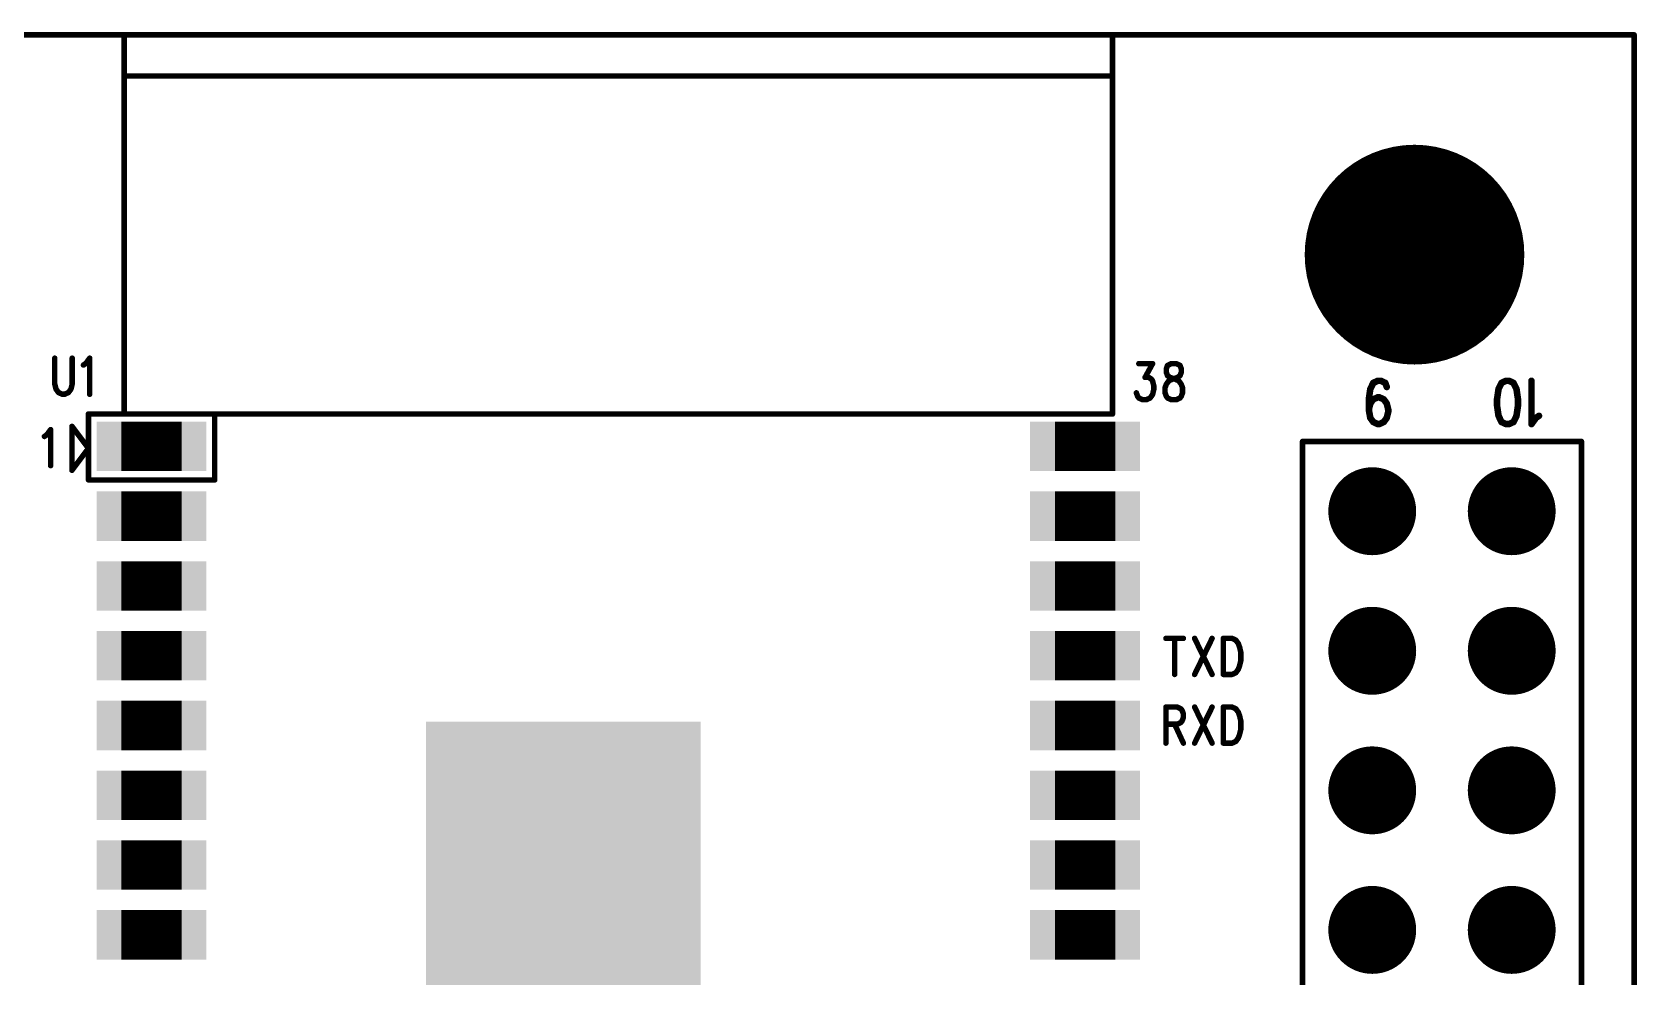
# Model space of a CAD drawing. Extents: x 98.7 to 144.1, y 93.1 to 144.1.
# Drawn here: x 114.82 to 144.05, y 126.85 to 144.05 of the extents above; entities that cross this region are included whole.
import ezdxf

# ---------------------------------------------------------------- set-up
doc = ezdxf.new("R2010")
doc.units = 0
doc.layers.get('0').update_dxf_attribs({"linetype": 'CONTINUOUS'})
doc.layers.add('MASK-TOP_PHO', color=10, linetype='CONTINUOUS')
doc.layers.add('SILK-TOP_PHO', color=9, linetype='CONTINUOUS')

# ---------------------------------------------------------------- blocks, each defined once
blk = doc.blocks.new('ROUND_1')
at = {"const_width": 0.050038}
blk.add_lwpolyline([(-0.025018, 0, 1), (0.025018, 0, 1)], format="xyb", close=True, dxfattribs=at)
blk = doc.blocks.new('ROUND_114')
at = {"const_width": 0.059944}
blk.add_lwpolyline([(-0.029972, 0, 1), (0.029972, 0, 1)], format="xyb", close=True, dxfattribs=at)
blk = doc.blocks.new('ROUND_32')
at = {"const_width": 1.999996}
blk.add_lwpolyline([(-0.999998, 0, 1), (0.999998, 0, 1)], format="xyb", close=True, dxfattribs=at)
blk = doc.blocks.new('ROUND_49')
at = {"const_width": 0.799972}
blk.add_lwpolyline([(-0.399986, 0, 1), (0.399986, 0, 1)], format="xyb", close=True, dxfattribs=at)
blk = doc.blocks.new('SQUARE_201')
blk.add_solid([(2.499994, 2.499994), (2.499994, -2.499994), (-2.499994, 2.499994), (-2.499994, -2.499994)])
blk = doc.blocks.new('SQUARE_193')
blk.add_solid([(0.44996, 0.44996), (0.44996, -0.44996), (-0.44996, 0.44996), (-0.44996, -0.44996)])

msp = doc.modelspace()

# ---------------------------------------------------------------- linework, layer by layer
at = {"layer": 'MASK-TOP_PHO'}
for points, const_width in [([(143.999966, 143.999966), (100.000054, 143.999966)], 0.100076), ([(143.999966, 100.000054), (143.999966, 143.999966)], 0.100076), ([(116.45011, 136.510014), (117.54993, 136.510014)], 0.89992), ([(133.450076, 136.510014), (134.549896, 136.510014)], 0.89992), ([(116.45011, 135.240014), (117.54993, 135.240014)], 0.89992), ([(133.450076, 135.240014), (134.549896, 135.240014)], 0.89992), ([(116.45011, 133.970014), (117.54993, 133.970014)], 0.89992), ([(133.450076, 133.970014), (134.549896, 133.970014)], 0.89992), ([(116.45011, 132.700014), (117.54993, 132.700014)], 0.89992), ([(133.450076, 132.700014), (134.549896, 132.700014)], 0.89992), ([(116.45011, 131.430014), (117.54993, 131.430014)], 0.89992), ([(133.450076, 131.430014), (134.549896, 131.430014)], 0.89992), ([(116.45011, 130.160014), (117.54993, 130.160014)], 0.89992), ([(133.450076, 130.160014), (134.549896, 130.160014)], 0.89992), ([(116.45011, 128.890014), (117.54993, 128.890014)], 0.89992), ([(133.450076, 128.890014), (134.549896, 128.890014)], 0.89992), ([(116.45011, 127.620014), (117.54993, 127.620014)], 0.89992), ([(133.450076, 127.620014), (134.549896, 127.620014)], 0.89992)]:
    msp.add_lwpolyline(points, dxfattribs=dict(at, const_width=const_width))
at = {"layer": 'SILK-TOP_PHO'}
for points, const_width in [([(143.999966, 143.999966), (100.000054, 143.999966)], 0.100076), ([(134.500112, 143.999966), (116.499894, 143.999966)], 0.100076), ([(116.499894, 143.999966), (116.499894, 137.100056)], 0.100076), ([(134.500112, 137.100056), (134.500112, 143.999966)], 0.100076), ([(143.999966, 100.000054), (143.999966, 143.999966)], 0.100076), ([(134.500112, 143.249904), (116.499894, 143.249904)], 0.100076), ([(116.499894, 143.249904), (116.499894, 137.100056)], 0.100076), ([(134.500112, 137.100056), (134.500112, 143.249904)], 0.100076), ([(115.236244, 138.115548), (115.236244, 137.646918)], 0.100076), ([(115.554506, 137.646918), (115.554506, 138.115548)], 0.100076), ([(115.758976, 137.99058), (115.804442, 138.021822)], 0.100076), ([(115.804442, 138.021822), (115.872768, 138.115548)], 0.100076), ([(115.872768, 138.115548), (115.872768, 137.459466)], 0.100076), ([(134.979664, 138.015726), (135.2296, 138.015726)], 0.100076), ([(135.2296, 138.015726), (135.093202, 137.765536)], 0.100076), ([(135.502396, 137.984484), (135.479536, 137.922)], 0.100076), ([(135.479536, 137.922), (135.479536, 137.859262)], 0.100076), ([(135.570468, 138.015726), (135.502396, 137.984484)], 0.100076), ([(135.6614, 138.015726), (135.570468, 138.015726)], 0.100076), ([(135.729472, 137.984484), (135.6614, 138.015726)], 0.100076), ([(135.752332, 137.922), (135.729472, 137.984484)], 0.100076), ([(135.752332, 137.859262), (135.752332, 137.922)], 0.100076), ([(115.236244, 137.646918), (115.259104, 137.553192)], 0.100076), ([(115.5319, 137.553192), (115.554506, 137.646918)], 0.100076), ([(135.093202, 137.765536), (135.161274, 137.765536)], 0.100076), ([(135.161274, 137.765536), (135.20674, 137.734294)], 0.100076), ([(135.20674, 137.734294), (135.2296, 137.703052)], 0.100076), ([(135.2296, 137.703052), (135.252206, 137.609326)], 0.100076), ([(135.252206, 137.609326), (135.252206, 137.546842)], 0.100076), ([(135.45693, 137.578084), (135.479536, 137.640568)], 0.100076), ([(135.479536, 137.859262), (135.502396, 137.796778)], 0.100076), ([(135.479536, 137.640568), (135.525002, 137.703052)], 0.100076), ([(135.502396, 137.796778), (135.547608, 137.765536)], 0.100076), ([(135.525002, 137.703052), (135.593074, 137.734294)], 0.100076), ([(135.547608, 137.765536), (135.63854, 137.734294)], 0.100076), ([(135.593074, 137.734294), (135.684006, 137.765536)], 0.100076), ([(135.63854, 137.734294), (135.706866, 137.703052)], 0.100076), ([(135.684006, 137.765536), (135.729472, 137.796778)], 0.100076), ([(135.706866, 137.703052), (135.752332, 137.640568)], 0.100076), ([(135.729472, 137.796778), (135.752332, 137.859262)], 0.100076), ([(135.752332, 137.640568), (135.774938, 137.578084)], 0.100076), ([(139.19454, 137.5537), (139.24915, 137.666222)], 0.119888), ([(139.24915, 137.666222), (139.330938, 137.703814)], 0.119888), ([(139.330938, 137.703814), (139.385548, 137.703814)], 0.119888), ([(139.385548, 137.703814), (139.467336, 137.666222)], 0.119888), ([(139.467336, 137.666222), (139.494514, 137.591292)], 0.119888), ([(141.584426, 137.666222), (141.53007, 137.5537)], 0.119888), ([(141.666468, 137.703814), (141.584426, 137.666222)], 0.119888), ([(141.720824, 137.703814), (141.666468, 137.703814)], 0.119888), ([(141.802612, 137.666222), (141.720824, 137.703814)], 0.119888), ([(141.857222, 137.5537), (141.802612, 137.666222)], 0.119888), ([(142.130018, 136.91616), (142.130018, 137.703814)], 0.119888), ([(115.259104, 137.553192), (115.30457, 137.490708)], 0.100076), ([(115.30457, 137.490708), (115.372642, 137.459466)], 0.100076), ([(115.372642, 137.459466), (115.418108, 137.459466)], 0.100076), ([(115.418108, 137.459466), (115.486434, 137.490708)], 0.100076), ([(115.486434, 137.490708), (115.5319, 137.553192)], 0.100076), ([(134.956804, 137.421874), (134.934198, 137.484358)], 0.100076), ([(134.979664, 137.390632), (134.956804, 137.421874)], 0.100076), ([(135.047736, 137.35939), (134.979664, 137.390632)], 0.100076), ([(135.115808, 137.35939), (135.047736, 137.35939)], 0.100076), ([(135.184134, 137.390632), (135.115808, 137.35939)], 0.100076), ([(135.2296, 137.453116), (135.184134, 137.390632)], 0.100076), ([(135.252206, 137.546842), (135.2296, 137.453116)], 0.100076), ([(135.45693, 137.484358), (135.45693, 137.578084)], 0.100076), ([(135.479536, 137.421874), (135.45693, 137.484358)], 0.100076), ([(135.502396, 137.390632), (135.479536, 137.421874)], 0.100076), ([(135.570468, 137.35939), (135.502396, 137.390632)], 0.100076), ([(135.6614, 137.35939), (135.570468, 137.35939)], 0.100076), ([(135.729472, 137.390632), (135.6614, 137.35939)], 0.100076), ([(135.752332, 137.421874), (135.729472, 137.390632)], 0.100076), ([(135.774938, 137.484358), (135.752332, 137.421874)], 0.100076), ([(135.774938, 137.578084), (135.774938, 137.484358)], 0.100076), ([(139.167362, 137.366248), (139.19454, 137.5537)], 0.119888), ([(139.167362, 137.178796), (139.167362, 137.366248)], 0.119888), ([(139.19454, 137.291318), (139.24915, 137.366248)], 0.119888), ([(139.24915, 137.366248), (139.330938, 137.40384)], 0.119888), ([(139.330938, 137.40384), (139.358116, 137.40384)], 0.119888), ([(139.358116, 137.40384), (139.439904, 137.366248)], 0.119888), ([(139.439904, 137.366248), (139.494514, 137.291318)], 0.119888), ([(141.53007, 137.5537), (141.502638, 137.366248)], 0.119888), ([(141.502638, 137.366248), (141.502638, 137.253726)], 0.119888), ([(141.884654, 137.366248), (141.857222, 137.5537)], 0.119888), ([(141.884654, 137.253726), (141.884654, 137.366248)], 0.119888), ([(115.849908, 137.100056), (115.849908, 135.899906)], 0.100076), ([(118.149878, 137.100056), (115.849908, 137.100056)], 0.100076), ([(116.499894, 137.100056), (134.500112, 137.100056)], 0.100076), ([(118.149878, 135.899906), (118.149878, 137.100056)], 0.100076), ([(139.167362, 137.178796), (139.19454, 137.291318)], 0.119888), ([(139.19454, 137.028682), (139.167362, 137.178796)], 0.119888), ([(139.24915, 136.953752), (139.19454, 137.028682)], 0.119888), ([(139.494514, 137.028682), (139.439904, 136.953752)], 0.119888), ([(139.494514, 137.291318), (139.521692, 137.178796)], 0.119888), ([(139.521692, 137.141204), (139.494514, 137.028682)], 0.119888), ([(139.521692, 137.178796), (139.521692, 137.141204)], 0.119888), ([(141.502638, 137.253726), (141.53007, 137.066274)], 0.119888), ([(141.53007, 137.066274), (141.584426, 136.953752)], 0.119888), ([(141.802612, 136.953752), (141.857222, 137.066274)], 0.119888), ([(141.857222, 137.066274), (141.884654, 137.253726)], 0.119888), ([(142.211806, 137.028682), (142.130018, 136.91616)], 0.119888), ([(142.266416, 137.066274), (142.211806, 137.028682)], 0.119888), ([(115.093242, 136.72185), (115.161314, 136.815576)], 0.100076), ([(115.161314, 136.815576), (115.161314, 136.159494)], 0.100076), ([(115.849908, 136.474962), (115.549934, 136.875012)], 0.100076), ([(115.549934, 136.875012), (115.549934, 136.074912)], 0.100076), ([(139.330938, 136.91616), (139.24915, 136.953752)], 0.119888), ([(139.358116, 136.91616), (139.330938, 136.91616)], 0.119888), ([(139.439904, 136.953752), (139.358116, 136.91616)], 0.119888), ([(141.584426, 136.953752), (141.666468, 136.91616)], 0.119888), ([(141.666468, 136.91616), (141.720824, 136.91616)], 0.119888), ([(141.720824, 136.91616), (141.802612, 136.953752)], 0.119888), ([(115.047776, 136.690608), (115.093242, 136.72185)], 0.100076), ([(115.549934, 136.074912), (115.849908, 136.474962)], 0.100076), ([(137.9601, 123.89993), (137.9601, 136.59993)], 0.100076), ([(137.9601, 136.59993), (143.0401, 136.59993)], 0.100076), ([(143.0401, 136.59993), (143.0401, 123.89993)], 0.100076), ([(115.849908, 135.899906), (118.149878, 135.899906)], 0.100076), ([(135.472678, 133.015736), (135.79094, 133.015736)], 0.100076), ([(135.631936, 133.015736), (135.631936, 132.3594)], 0.100076), ([(135.99541, 133.015736), (136.313672, 132.3594)], 0.100076), ([(136.313672, 133.015736), (135.99541, 132.3594)], 0.100076), ([(136.518142, 133.015736), (136.518142, 132.3594)], 0.100076), ([(136.518142, 133.015736), (136.677146, 133.015736)], 0.100076), ([(136.677146, 133.015736), (136.745472, 132.984494)], 0.100076), ([(136.745472, 132.984494), (136.790938, 132.921756)], 0.100076), ([(136.790938, 132.921756), (136.813544, 132.859272)], 0.100076), ([(136.813544, 132.859272), (136.836404, 132.765546)], 0.100076), ([(136.836404, 132.765546), (136.836404, 132.609336)], 0.100076), ([(136.677146, 132.3594), (136.518142, 132.3594)], 0.100076), ([(136.745472, 132.390642), (136.677146, 132.3594)], 0.100076), ([(136.790938, 132.453126), (136.745472, 132.390642)], 0.100076), ([(136.813544, 132.51561), (136.790938, 132.453126)], 0.100076), ([(136.836404, 132.609336), (136.813544, 132.51561)], 0.100076), ([(135.472678, 131.765548), (135.472678, 131.109466)], 0.100076), ([(135.472678, 131.765548), (135.677148, 131.765548)], 0.100076), ([(135.677148, 131.765548), (135.745474, 131.734306)], 0.100076), ([(135.99541, 131.765548), (136.313672, 131.109466)], 0.100076), ([(136.313672, 131.765548), (135.99541, 131.109466)], 0.100076), ([(136.518142, 131.765548), (136.518142, 131.109466)], 0.100076), ([(136.518142, 131.765548), (136.677146, 131.765548)], 0.100076), ([(136.677146, 131.765548), (136.745472, 131.734306)], 0.100076), ([(135.745474, 131.48437), (135.677148, 131.453128)], 0.100076), ([(135.745474, 131.734306), (135.76808, 131.703064)], 0.100076), ([(135.76808, 131.515612), (135.745474, 131.48437)], 0.100076), ([(135.76808, 131.703064), (135.79094, 131.64058)], 0.100076), ([(135.79094, 131.578096), (135.76808, 131.515612)], 0.100076), ([(135.79094, 131.64058), (135.79094, 131.578096)], 0.100076), ([(136.745472, 131.734306), (136.790938, 131.671822)], 0.100076), ([(136.790938, 131.671822), (136.813544, 131.609338)], 0.100076), ([(136.813544, 131.609338), (136.836404, 131.515612)], 0.100076), ([(136.836404, 131.515612), (136.836404, 131.359402)], 0.100076), ([(135.677148, 131.453128), (135.472678, 131.453128)], 0.100076), ([(135.631936, 131.453128), (135.79094, 131.109466)], 0.100076), ([(136.790938, 131.203192), (136.745472, 131.140708)], 0.100076), ([(136.813544, 131.265676), (136.790938, 131.203192)], 0.100076), ([(136.836404, 131.359402), (136.813544, 131.265676)], 0.100076), ([(136.677146, 131.109466), (136.518142, 131.109466)], 0.100076), ([(136.745472, 131.140708), (136.677146, 131.109466)], 0.100076)]:
    msp.add_lwpolyline(points, dxfattribs=dict(at, const_width=const_width))

# ---------------------------------------------------------------- block references
at = {"layer": 'MASK-TOP_PHO'}
for name, p in [('ROUND_1', (143.999966, 143.999966)), ('ROUND_32', (139.999974, 139.999974)), ('SQUARE_193', (116.45011, 136.510014)), ('SQUARE_193', (117.54993, 136.510014)), ('SQUARE_193', (133.450076, 136.510014)), ('SQUARE_193', (134.549896, 136.510014)), ('ROUND_49', (139.2301, 135.32993)), ('ROUND_49', (141.7701, 135.32993)), ('SQUARE_193', (116.45011, 135.240014)), ('SQUARE_193', (117.54993, 135.240014)), ('SQUARE_193', (133.450076, 135.240014)), ('SQUARE_193', (134.549896, 135.240014)), ('SQUARE_193', (116.45011, 133.970014)), ('SQUARE_193', (117.54993, 133.970014)), ('SQUARE_193', (133.450076, 133.970014)), ('SQUARE_193', (134.549896, 133.970014)), ('ROUND_49', (139.2301, 132.78993)), ('ROUND_49', (141.7701, 132.78993)), ('SQUARE_193', (116.45011, 132.700014)), ('SQUARE_193', (117.54993, 132.700014)), ('SQUARE_193', (133.450076, 132.700014)), ('SQUARE_193', (134.549896, 132.700014)), ('SQUARE_193', (116.45011, 131.430014)), ('SQUARE_193', (117.54993, 131.430014)), ('SQUARE_193', (133.450076, 131.430014)), ('SQUARE_193', (134.549896, 131.430014)), ('SQUARE_201', (124.499878, 128.999996)), ('ROUND_49', (139.2301, 130.24993)), ('ROUND_49', (141.7701, 130.24993)), ('SQUARE_193', (116.45011, 130.160014)), ('SQUARE_193', (117.54993, 130.160014)), ('SQUARE_193', (133.450076, 130.160014)), ('SQUARE_193', (134.549896, 130.160014)), ('SQUARE_193', (116.45011, 128.890014)), ('SQUARE_193', (117.54993, 128.890014)), ('SQUARE_193', (133.450076, 128.890014)), ('SQUARE_193', (134.549896, 128.890014)), ('ROUND_49', (139.2301, 127.70993)), ('ROUND_49', (141.7701, 127.70993)), ('SQUARE_193', (116.45011, 127.620014)), ('SQUARE_193', (117.54993, 127.620014)), ('SQUARE_193', (133.450076, 127.620014)), ('SQUARE_193', (134.549896, 127.620014))]:
    msp.add_blockref(name, p, dxfattribs=at)
at = {"layer": 'SILK-TOP_PHO'}
for name, p in [('ROUND_1', (116.499894, 143.999966)), ('ROUND_1', (134.500112, 143.999966)), ('ROUND_1', (143.999966, 143.999966)), ('ROUND_1', (116.499894, 143.249904)), ('ROUND_1', (134.500112, 143.249904)), ('ROUND_1', (115.236244, 138.115548)), ('ROUND_1', (115.554506, 138.115548)), ('ROUND_1', (115.758976, 137.99058)), ('ROUND_1', (115.804442, 138.021822)), ('ROUND_1', (115.872768, 138.115548)), ('ROUND_1', (134.979664, 138.015726)), ('ROUND_1', (135.2296, 138.015726)), ('ROUND_1', (135.479536, 137.922)), ('ROUND_1', (135.502396, 137.984484)), ('ROUND_1', (135.570468, 138.015726)), ('ROUND_1', (135.570468, 138.015726)), ('ROUND_1', (135.6614, 138.015726)), ('ROUND_1', (135.729472, 137.984484)), ('ROUND_1', (135.752332, 137.922)), ('ROUND_1', (115.236244, 137.646918)), ('ROUND_1', (115.554506, 137.646918)), ('ROUND_1', (135.093202, 137.765536)), ('ROUND_1', (135.161274, 137.765536)), ('ROUND_1', (135.20674, 137.734294)), ('ROUND_1', (135.2296, 137.703052)), ('ROUND_1', (135.252206, 137.609326)), ('ROUND_1', (135.479536, 137.859262)), ('ROUND_1', (135.479536, 137.640568)), ('ROUND_1', (135.502396, 137.796778)), ('ROUND_1', (135.525002, 137.703052)), ('ROUND_1', (135.547608, 137.765536)), ('ROUND_1', (135.593074, 137.734294)), ('ROUND_1', (135.63854, 137.734294)), ('ROUND_1', (135.684006, 137.765536)), ('ROUND_1', (135.706866, 137.703052)), ('ROUND_1', (135.729472, 137.796778)), ('ROUND_1', (135.752332, 137.859262)), ('ROUND_1', (135.752332, 137.640568)), ('ROUND_114', (139.24915, 137.666222)), ('ROUND_114', (139.330938, 137.703814)), ('ROUND_114', (139.385548, 137.703814)), ('ROUND_114', (139.467336, 137.666222)), ('ROUND_114', (141.584426, 137.666222)), ('ROUND_114', (141.666468, 137.703814)), ('ROUND_114', (141.720824, 137.703814)), ('ROUND_114', (141.802612, 137.666222)), ('ROUND_114', (142.130018, 137.703814)), ('ROUND_1', (115.259104, 137.553192)), ('ROUND_1', (115.30457, 137.490708)), ('ROUND_1', (115.372642, 137.459466)), ('ROUND_1', (115.418108, 137.459466)), ('ROUND_1', (115.486434, 137.490708)), ('ROUND_1', (115.5319, 137.553192)), ('ROUND_1', (115.872768, 137.459466)), ('ROUND_1', (134.934198, 137.484358)), ('ROUND_1', (134.956804, 137.421874)), ('ROUND_1', (134.979664, 137.390632)), ('ROUND_1', (135.047736, 137.35939)), ('ROUND_1', (135.115808, 137.35939)), ('ROUND_1', (135.184134, 137.390632)), ('ROUND_1', (135.2296, 137.453116)), ('ROUND_1', (135.252206, 137.546842)), ('ROUND_1', (135.45693, 137.578084)), ('ROUND_1', (135.45693, 137.484358)), ('ROUND_1', (135.479536, 137.421874)), ('ROUND_1', (135.502396, 137.390632)), ('ROUND_1', (135.570468, 137.35939)), ('ROUND_1', (135.6614, 137.35939)), ('ROUND_1', (135.729472, 137.390632)), ('ROUND_1', (135.752332, 137.421874)), ('ROUND_1', (135.774938, 137.578084)), ('ROUND_1', (135.774938, 137.484358)), ('ROUND_114', (139.167362, 137.366248)), ('ROUND_114', (139.19454, 137.5537)), ('ROUND_114', (139.24915, 137.366248)), ('ROUND_114', (139.330938, 137.40384)), ('ROUND_114', (139.358116, 137.40384)), ('ROUND_114', (139.439904, 137.366248)), ('ROUND_114', (139.494514, 137.591292)), ('ROUND_114', (141.502638, 137.366248)), ('ROUND_114', (141.53007, 137.5537)), ('ROUND_114', (141.857222, 137.5537)), ('ROUND_114', (141.884654, 137.366248)), ('ROUND_1', (115.849908, 137.100056)), ('ROUND_1', (115.849908, 137.100056)), ('ROUND_1', (116.499894, 137.100056)), ('ROUND_1', (116.499894, 137.100056)), ('ROUND_1', (116.499894, 137.100056)), ('ROUND_1', (118.149878, 137.100056)), ('ROUND_1', (134.500112, 137.100056)), ('ROUND_1', (134.500112, 137.100056)), ('ROUND_1', (134.500112, 137.100056)), ('ROUND_114', (139.167362, 137.178796)), ('ROUND_114', (139.167362, 137.178796)), ('ROUND_114', (139.19454, 137.291318)), ('ROUND_114', (139.19454, 137.028682)), ('ROUND_114', (139.494514, 137.291318)), ('ROUND_114', (139.494514, 137.028682)), ('ROUND_114', (139.521692, 137.178796)), ('ROUND_114', (139.521692, 137.141204)), ('ROUND_114', (141.502638, 137.253726)), ('ROUND_114', (141.53007, 137.066274)), ('ROUND_114', (141.857222, 137.066274)), ('ROUND_114', (141.884654, 137.253726)), ('ROUND_114', (142.211806, 137.028682)), ('ROUND_114', (142.266416, 137.066274)), ('ROUND_1', (115.161314, 136.815576)), ('ROUND_1', (115.549934, 136.875012)), ('ROUND_114', (139.24915, 136.953752)), ('ROUND_114', (139.330938, 136.91616)), ('ROUND_114', (139.358116, 136.91616)), ('ROUND_114', (139.439904, 136.953752)), ('ROUND_114', (141.584426, 136.953752)), ('ROUND_114', (141.666468, 136.91616)), ('ROUND_114', (141.720824, 136.91616)), ('ROUND_114', (141.720824, 136.91616)), ('ROUND_114', (141.802612, 136.953752)), ('ROUND_114', (142.130018, 136.91616)), ('ROUND_1', (115.047776, 136.690608)), ('ROUND_1', (115.093242, 136.72185)), ('ROUND_1', (115.849908, 136.474962)), ('ROUND_1', (115.849908, 136.474962)), ('ROUND_1', (137.9601, 136.59993)), ('ROUND_1', (143.0401, 136.59993)), ('ROUND_1', (115.161314, 136.159494)), ('ROUND_1', (115.549934, 136.074912)), ('ROUND_1', (115.849908, 135.899906)), ('ROUND_1', (118.149878, 135.899906)), ('ROUND_1', (135.472678, 133.015736)), ('ROUND_1', (135.631936, 133.015736)), ('ROUND_1', (135.79094, 133.015736)), ('ROUND_1', (135.99541, 133.015736)), ('ROUND_1', (136.313672, 133.015736)), ('ROUND_1', (136.518142, 133.015736)), ('ROUND_1', (136.518142, 133.015736)), ('ROUND_1', (136.677146, 133.015736)), ('ROUND_1', (136.677146, 133.015736)), ('ROUND_1', (136.745472, 132.984494)), ('ROUND_1', (136.790938, 132.921756)), ('ROUND_1', (136.813544, 132.859272)), ('ROUND_1', (136.836404, 132.765546)), ('ROUND_1', (135.631936, 132.3594)), ('ROUND_1', (135.99541, 132.3594)), ('ROUND_1', (136.313672, 132.3594)), ('ROUND_1', (136.518142, 132.3594)), ('ROUND_1', (136.518142, 132.3594)), ('ROUND_1', (136.677146, 132.3594)), ('ROUND_1', (136.677146, 132.3594)), ('ROUND_1', (136.745472, 132.390642)), ('ROUND_1', (136.790938, 132.453126)), ('ROUND_1', (136.813544, 132.51561)), ('ROUND_1', (136.836404, 132.609336)), ('ROUND_1', (135.472678, 131.765548)), ('ROUND_1', (135.472678, 131.765548)), ('ROUND_1', (135.677148, 131.765548)), ('ROUND_1', (135.99541, 131.765548)), ('ROUND_1', (136.313672, 131.765548)), ('ROUND_1', (136.518142, 131.765548)), ('ROUND_1', (136.518142, 131.765548)), ('ROUND_1', (136.677146, 131.765548)), ('ROUND_1', (136.677146, 131.765548)), ('ROUND_1', (135.745474, 131.734306)), ('ROUND_1', (135.745474, 131.48437)), ('ROUND_1', (135.76808, 131.703064)), ('ROUND_1', (135.76808, 131.515612)), ('ROUND_1', (135.79094, 131.64058)), ('ROUND_1', (135.79094, 131.578096)), ('ROUND_1', (136.745472, 131.734306)), ('ROUND_1', (136.790938, 131.671822)), ('ROUND_1', (136.813544, 131.609338)), ('ROUND_1', (136.836404, 131.515612)), ('ROUND_1', (135.472678, 131.453128)), ('ROUND_1', (135.631936, 131.453128)), ('ROUND_1', (135.677148, 131.453128)), ('ROUND_1', (136.790938, 131.203192)), ('ROUND_1', (136.813544, 131.265676)), ('ROUND_1', (136.836404, 131.359402)), ('ROUND_1', (135.472678, 131.109466)), ('ROUND_1', (135.79094, 131.109466)), ('ROUND_1', (135.99541, 131.109466)), ('ROUND_1', (136.313672, 131.109466)), ('ROUND_1', (136.518142, 131.109466)), ('ROUND_1', (136.518142, 131.109466)), ('ROUND_1', (136.677146, 131.109466)), ('ROUND_1', (136.677146, 131.109466)), ('ROUND_1', (136.745472, 131.140708))]:
    msp.add_blockref(name, p, dxfattribs=at)

doc.saveas('drawing.dxf')
